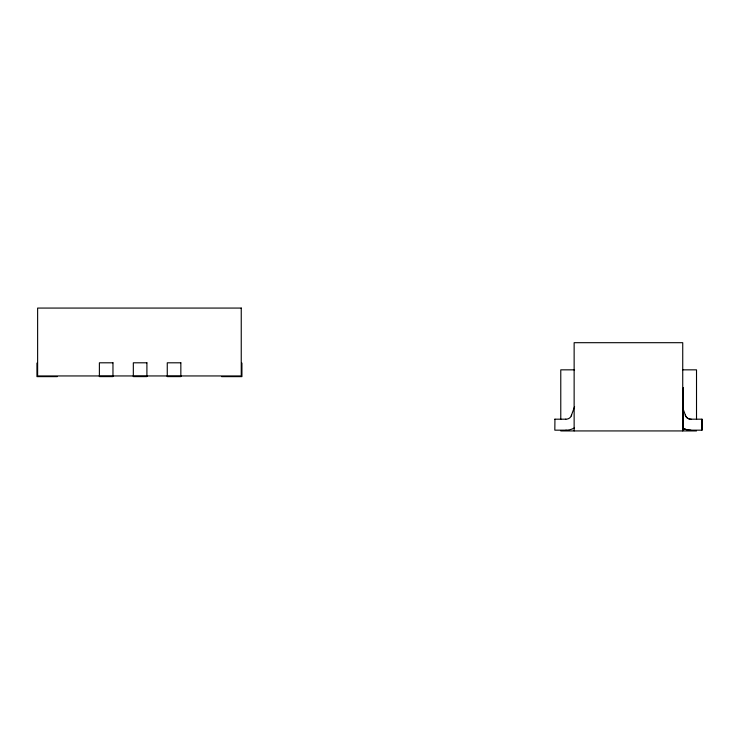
<?xml version="1.0" encoding="UTF-8"?>
<svg xmlns="http://www.w3.org/2000/svg" width="739" height="739" viewBox="0 0 739 739"><rect width="100%" height="100%" fill="white"/><g stroke="black" fill="none" stroke-linecap="round" stroke-linejoin="round"><path stroke-width="1.11" d="M574.591 406.69L571.21 415.872M571.653 415.096L571.33 415.872A5.783 5.783 0 0 1 566.693 419.142L565.704 419.189M574.572 369.842L560.772 369.842L560.772 419.401M682.707 369.842L696.517 369.842L696.517 419.401M57.309 376.631L36.95 376.631L36.95 363.052M99.395 376.604L112.965 376.604M133.334 376.604L146.904 376.604M167.263 376.604L180.843 376.604M221.571 376.631L241.93 376.631L241.93 363.052M554.823 419.189L565.825 419.189M691.048 419.189L702.05 419.189L702.05 430.172L690.771 430.172A16.785 16.785 0 0 1 684.083 428.786M566.102 430.172L554.823 430.172L554.943 419.189M560.772 430.929L696.517 430.929M691.168 419.189L690.18 419.142A5.783 5.783 0 0 1 685.552 415.872L685.219 415.096M682.651 407.743L685.663 415.872A5.783 5.783 0 0 0 690.3 419.142M701.93 419.189L701.93 430.172M683.39 387.624L683.39 430.172M682.734 430.929L682.734 342.693L574.138 342.693L574.138 430.929M574.212 428.02A16.785 16.785 0 0 1 565.982 430.172M690.891 430.172A16.785 16.785 0 0 1 684.203 428.786M241.247 308.071L37.624 308.071L37.624 375.948L241.247 375.948L241.247 308.071M112.965 362.803L99.386 362.803L99.386 376.382L112.965 376.382L112.965 362.803M146.904 362.803L133.325 362.803L133.325 376.382L146.904 376.382L146.904 362.803M180.843 362.803L167.263 362.803L167.263 376.382L180.843 376.382L180.843 362.803"/></g></svg>
